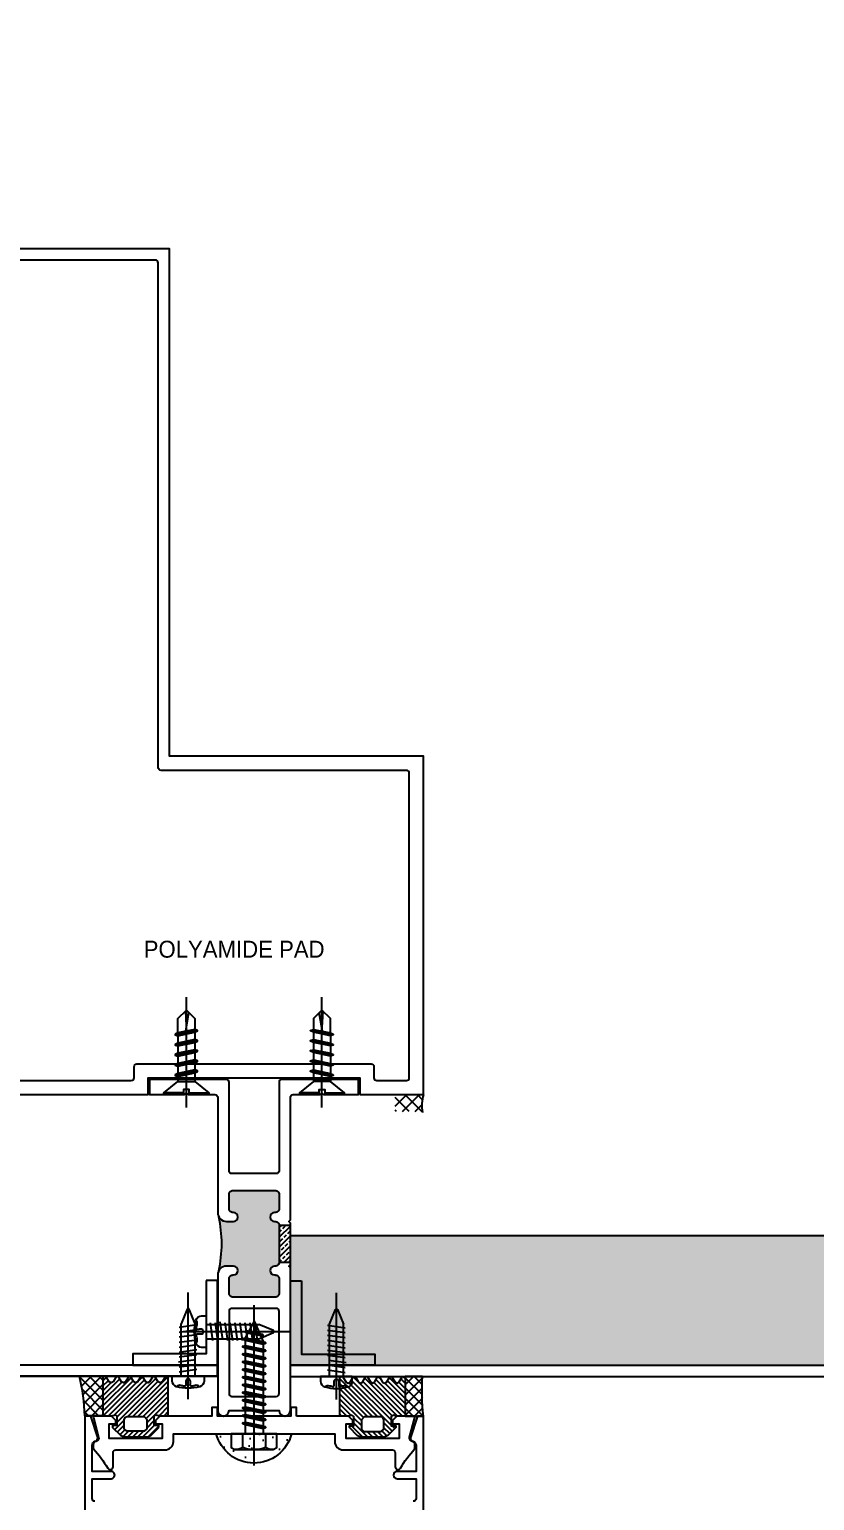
# Model space of a CAD drawing. Header units: millimetres. Extents: x 7297 to 60227, y -7497 to 19324.
# Drawn here: x 49733.5 to 49872.6, y 4579.5 to 4840.4 of the extents above; entities that cross this region are included whole.
import ezdxf
from ezdxf.enums import TextEntityAlignment as Align

# ---------------------------------------------------------------- set-up
doc = ezdxf.new("R2010")
doc.units = ezdxf.units.MM
for name, color, linetype in [('NS_COL_CYAN', 4, 'Continuous'), ('NS_COL_GREEN', 3, 'Continuous'), ('NS_COL_L-GREY', 8, 'Continuous'), ('NS_COL_RED', 1, 'Continuous'), ('NS_COL_WHITE', 7, 'Continuous'), ('NS_DIM', 1, 'Continuous'), ('NS_INSUL', 8, 'Continuous'), ('NS_RIVET_SCREW', 1, 'Continuous'), ('NS_TEXT_TITLE', 141, 'Continuous')]:
    doc.layers.add(name, color=color, linetype=linetype)
doc.styles.add('Expo M', font='Expo M.ttf')
doc.styles.add('Gtx', font='', dxfattribs={"width": 0.9})
doc.styles.get('Gtx').set_extended_font_data('Dotum')
doc.dimstyles.new('N-SPACE', dxfattribs={"dimscale": 4, "dimtxt": 1.8, "dimasz": 1.5, "dimexe": 1, "dimexo": 1, "dimgap": 1, "dimtad": 1, "dimtoh": 1, "dimdec": 1, "dimzin": 1, "dimdsep": 46, "dimtxsty": 'Expo M', "dimcen": 2, "dimclrd": 1, "dimclre": 1, "dimclrt": 2, "dimadec": 1, "dimazin": 0, "dimtfac": 1, "dimtdec": 1, "dimtix": 1, "dimtmove": 1, "dimatfit": 3, "dimfxl": 1, "dimtolj": 1, "dimtzin": 1, "dimarcsym": 0})

# ---------------------------------------------------------------- blocks, each defined once
blk = doc.blocks.new('Screw_4')
for p, q in [((0.3, 0.5), (0.3, 4)), ((-2.3, 0), (17.3, 0)), ((3.23, 1.5), (2.3, 1.5)), ((3.4, 2), (4.1, -2)), ((3.5, 2), (4.2, -2)), ((5.03, 1.5), (3.73, 1.5)), ((5.2, 2), (5.9, -2)), ((5.3, 2), (6, -2)), ((6.83, 1.5), (5.53, 1.5)), ((7, 2), (7.7, -2)), ((7.1, 2), (7.8, -2)), ((8.63, 1.5), (7.33, 1.5)), ((8.8, 2), (9.5, -2)), ((8.9, 2), (9.6, -2)), ((10.43, 1.5), (9.13, 1.5)), ((10.6, 2), (11.3, -2)), ((10.7, 2), (11.4, -2)), ((14.87, 0.13), (10.88, -0.05)), ((0.3, -0.5), (0.3, -4)), ((3.87, -1.5), (2.3, -1.5)), ((5.67, -1.5), (4.37, -1.5)), ((7.47, -1.5), (6.17, -1.5)), ((9.27, -1.5), (7.97, -1.5)), ((11.07, -1.5), (9.77, -1.5))]:
    blk.add_line(p, q)
for points in [[(0, -4), (0, -0.5), (0.9, -0.5), (0.9, 0.5), (0, 0.5), (0, 4), (0.3, 4), (2.3, 1.5), (2.3, -1.5), (0.3, -4), (0, -4)], [(3.5, 2), (3.4, 2), (3.23, 1.5), (3.87, -1.5), (4.1, -2), (4.2, -2), (4.37, -1.5), (3.73, 1.5), (3.5, 2)], [(5.3, 2), (5.2, 2), (5.03, 1.5), (5.67, -1.5), (5.9, -2), (6, -2), (6.17, -1.5), (5.53, 1.5), (5.3, 2)], [(7.1, 2), (7, 2), (6.83, 1.5), (7.47, -1.5), (7.7, -2), (7.8, -2), (7.97, -1.5), (7.33, 1.5), (7.1, 2)], [(8.9, 2), (8.8, 2), (8.63, 1.5), (9.27, -1.5), (9.5, -2), (9.6, -2), (9.77, -1.5), (9.13, 1.5), (8.9, 2)], [(10.7, 2), (10.6, 2), (10.43, 1.5), (11.07, -1.5), (11.3, -2), (11.4, -2), (11.57, -1.5), (10.93, 1.5), (10.7, 2)], [(10.93, 1.5), (10.88, 0.17), (14.53, -0.47)], [(10.93, 1.5), (13.5, 1.5), (15, 0), (13.5, -1.5), (11.57, -1.5)]]:
    blk.add_lwpolyline(points)
blk = doc.blocks.new('Screw_21')
for p, q in [((-2.8, 0), (25.6, 0)), ((2.8, 2.03), (0.38, 2.03)), ((3.71, 1.6), (2.8, 1.6)), ((3.87, 2), (4.58, -2)), ((4.02, 2), (4.73, -2)), ((5.07, 1.6), (4.21, 1.6)), ((5.23, 2), (5.94, -2)), ((5.38, 2), (6.09, -2)), ((6.43, 1.6), (5.57, 1.6)), ((6.59, 2), (7.3, -2)), ((6.74, 2), (7.45, -2)), ((7.79, 1.6), (6.93, 1.6)), ((7.95, 2), (8.66, -2)), ((8.1, 2), (8.81, -2)), ((9.15, 1.6), (8.29, 1.6)), ((9.31, 2), (10.01, -2)), ((9.46, 2), (10.16, -2)), ((10.51, 1.6), (9.65, 1.6)), ((10.67, 2), (11.37, -2)), ((10.82, 2), (11.52, -2)), ((11.87, 1.6), (11.01, 1.6)), ((12.03, 2), (12.73, -2)), ((12.18, 2), (12.88, -2)), ((13.22, 1.6), (12.37, 1.6)), ((13.39, 2), (14.09, -2)), ((13.54, 2), (14.24, -2)), ((14.58, 1.6), (13.72, 1.6)), ((14.75, 2), (15.45, -2)), ((14.9, 2), (15.6, -2)), ((15.94, 1.6), (15.08, 1.6)), ((16.11, 2), (16.81, -2)), ((16.26, 2), (16.96, -2)), ((17.3, 1.6), (16.44, 1.6)), ((17.46, 2), (18.17, -2)), ((17.61, 2), (18.32, -2)), ((18.66, 1.6), (17.8, 1.6)), ((18.82, 2), (19.53, -2)), ((18.97, 2), (19.68, -2)), ((22.8, 0), (19.16, 1.6)), ((22.8, 0), (19.84, -1.6)), ((20.26, 1.57), (20.81, -1.57)), ((20.41, 1.57), (20.96, -1.57)), ((2.8, -2.03), (0.38, -2.03)), ((4.39, -1.6), (2.8, -1.6)), ((5.75, -1.6), (4.89, -1.6)), ((7.11, -1.6), (6.25, -1.6)), ((8.47, -1.6), (7.61, -1.6)), ((9.83, -1.6), (8.97, -1.6)), ((11.19, -1.6), (10.33, -1.6)), ((12.55, -1.6), (11.69, -1.6)), ((13.9, -1.6), (13.05, -1.6)), ((15.26, -1.6), (14.4, -1.6)), ((16.62, -1.6), (15.76, -1.6)), ((17.98, -1.6), (17.12, -1.6)), ((19.34, -1.6), (18.48, -1.6))]:
    blk.add_line(p, q)
for points in [[(0, -3.4), (0, 3.4), (0.38, 4.05), (2.8, 4.05), (2.8, -4.05), (0.38, -4.05), (0, -3.4)], [(4.02, 2), (3.87, 2), (3.71, 1.6), (4.39, -1.6), (4.58, -2), (4.73, -2), (4.89, -1.6), (4.21, 1.6), (4.02, 2)], [(5.38, 2), (5.23, 2), (5.07, 1.6), (5.75, -1.6), (5.94, -2), (6.09, -2), (6.25, -1.6), (5.57, 1.6), (5.38, 2)], [(6.74, 2), (6.59, 2), (6.43, 1.6), (7.11, -1.6), (7.3, -2), (7.45, -2), (7.61, -1.6), (6.93, 1.6), (6.74, 2)], [(8.1, 2), (7.95, 2), (7.79, 1.6), (8.47, -1.6), (8.66, -2), (8.81, -2), (8.97, -1.6), (8.29, 1.6), (8.1, 2)], [(9.46, 2), (9.31, 2), (9.15, 1.6), (9.83, -1.6), (10.01, -2), (10.16, -2), (10.33, -1.6), (9.65, 1.6), (9.46, 2)], [(10.82, 2), (10.67, 2), (10.51, 1.6), (11.19, -1.6), (11.37, -2), (11.52, -2), (11.69, -1.6), (11.01, 1.6), (10.82, 2)], [(12.18, 2), (12.03, 2), (11.87, 1.6), (12.55, -1.6), (12.73, -2), (12.88, -2), (13.05, -1.6), (12.37, 1.6), (12.18, 2)], [(13.54, 2), (13.39, 2), (13.22, 1.6), (13.9, -1.6), (14.09, -2), (14.24, -2), (14.4, -1.6), (13.72, 1.6), (13.54, 2)], [(14.9, 2), (14.75, 2), (14.58, 1.6), (15.26, -1.6), (15.45, -2), (15.6, -2), (15.76, -1.6), (15.08, 1.6), (14.9, 2)], [(16.26, 2), (16.11, 2), (15.94, 1.6), (16.62, -1.6), (16.81, -2), (16.96, -2), (17.12, -1.6), (16.44, 1.6), (16.26, 2)], [(17.61, 2), (17.46, 2), (17.3, 1.6), (17.98, -1.6), (18.17, -2), (18.32, -2), (18.48, -1.6), (17.8, 1.6), (17.61, 2)], [(18.97, 2), (18.82, 2), (18.66, 1.6), (19.34, -1.6), (19.53, -2), (19.68, -2), (19.84, -1.6), (19.16, 1.6), (18.97, 2)], [(20.41, 1.57), (20.26, 1.57), (20.17, 1.17), (20.66, -1.17), (20.81, -1.57), (20.96, -1.57), (21.06, -1.17), (20.56, 1.17), (20.41, 1.57)]]:
    blk.add_lwpolyline(points)
for centre, radius, start, end in [((2.71, 3.4), 2.71, 179.9947, 210.5371), ((5.65, 0), 5.65, 159.0019, 200.9981), ((2.71, -3.4), 2.71, 149.4629, 180.0053)]:
    blk.add_arc(centre, radius, start, end)
blk = doc.blocks.new('GASKET-11')
h = blk.add_hatch()
h.set_pattern_fill('ANSI31', color=256, scale=0.2, style=0)
h.set_pattern_definition([(135, (498.1268, -5375.5041), (0.449012806, 0.449012806), [])])
h.paths.add_polyline_path([(-5.79, 10.54), (-5.43, 10.76), (-5.18, 10.61), (-4.68, 9.76), (-4.34, 9.58), (-3.99, 9.75), (-3.49, 10.61), (-3.24, 10.76), (-2.99, 10.61), (-2.49, 9.76), (-2.15, 9.58), (-1.8, 9.75), (-1.3, 10.61), (-1.08, 10.76), (-0.83, 10.61), (-0.33, 9.76), (-0.01, 9.59), (0.32, 9.76), (0.82, 10.61), (1.07, 10.76), (1.29, 10.61), (1.79, 9.75), (2.14, 9.58), (2.48, 9.76), (2.98, 10.61), (3.23, 10.76), (3.48, 10.61), (3.98, 9.75), (4.33, 9.58), (4.67, 9.76), (5.17, 10.61), (5.42, 10.76), (5.78, 10.54), (5.78, 3.75), (4.2, 3.75), (3.64, 3.9), (3.3, 3.67), (3.3, 2), (4.1, 2), (4.1, 1.7), (2.69, 0.29), (2.08, 0), (-2.08, 0), (-2.67, 0.27), (-4.11, 1.7), (-4.11, 2), (-3.31, 2), (-3.31, 3.67), (-3.65, 3.9), (-4.21, 3.75), (-5.79, 3.75)])
h.paths.add_polyline_path([(-1.51, 3.6), (-1.99, 3.1), (-1.99, 1.42), (-1.53, 1), (1.54, 1), (2.01, 1.42), (2, 3.1), (1.82, 3.49), (1.5, 3.6)], flags=16)
blk.add_lwpolyline([(-4.11, 1.7), (-4.11, 2), (-3.31, 2), (-3.31, 3.67), (-3.65, 3.9), (-4.21, 3.75), (-5.79, 3.75), (-5.79, 10.54), (-5.43, 10.76), (-5.18, 10.61), (-4.68, 9.76), (-4.34, 9.58), (-3.99, 9.75), (-3.49, 10.61), (-3.24, 10.76), (-2.99, 10.61), (-2.49, 9.76), (-2.15, 9.58), (-1.8, 9.75), (-1.3, 10.61), (-1.08, 10.76), (-0.83, 10.61), (-0.33, 9.76), (-0.01, 9.59), (0.32, 9.76), (0.82, 10.61), (1.07, 10.76), (1.29, 10.61), (1.79, 9.75), (2.14, 9.58), (2.48, 9.76), (2.98, 10.61), (3.23, 10.76), (3.48, 10.61), (3.98, 9.75), (4.33, 9.58), (4.67, 9.76), (5.17, 10.61), (5.42, 10.76), (5.78, 10.54), (5.78, 3.75), (4.2, 3.75), (3.64, 3.9), (3.3, 3.67), (3.3, 2), (4.1, 2), (4.1, 1.7), (2.69, 0.29), (2.08, 0), (-2.08, 0), (-2.67, 0.27), (-4.11, 1.7)])
blk.add_lwpolyline([(1.54, 1), (2.01, 1.42), (2, 3.1), (1.82, 3.49), (1.82, 3.49), (1.5, 3.6), (-1.51, 3.6), (-1.99, 3.1), (-1.99, 1.42), (-1.53, 1)], close=True)
blk = doc.blocks.new('regerg')
for p, q in [((2563337.27, 383080.61, -58.73), (2563337.97, 383075.61, -58.73)), ((2563338.67, 383080.61, -58.73), (2563339.37, 383075.61, -58.73)), ((2563340.07, 383080.61, -58.73), (2563340.77, 383075.61, -58.73)), ((2563341.54, 383080.61, -58.73), (2563342.24, 383075.61, -58.73)), ((2563342.94, 383080.61, -58.73), (2563343.64, 383075.61, -58.73)), ((2563344.34, 383080.61, -58.73), (2563345.04, 383075.61, -58.73)), ((2563345.74, 383080.61, -58.73), (2563346.44, 383075.61, -58.73)), ((2563347.17, 383080.33, -58.73), (2563347.87, 383075.33, -58.73)), ((2563348.54, 383080.61, -58.73), (2563349.24, 383075.61, -58.73)), ((2563349.94, 383080.61, -58.73), (2563350.64, 383075.61, -58.73)), ((2563358.35, 383078.11, -58.73), (2563328.07, 383078.11, -58.73)), ((2563351.84, 383076.11, -58.73), (2563336.98, 383076.11, -58.73))]:
    blk.add_line(p, q)
at = {"elevation": -58.73}
blk.add_lwpolyline([(2563351.84, 383080.11), (2563336.98, 383080.11), (2563332.82, 383078.38, 0.668179), (2563332.82, 383077.83), (2563336.98, 383076.11)], format="xyb", dxfattribs=at)
blk.add_lwpolyline([(2563353.17, 383073.61), (2563351.84, 383073.61), (2563351.84, 383082.61), (2563353.17, 383082.61, -0.336479), (2563354.78, 383081.38, -0.138717), (2563354.78, 383074.83, -0.336479)], format="xyb", close=True, dxfattribs=at)
blk.add_lwpolyline([(2563354.78, 383081.38), (2563354.52, 383081.09), (2563354.4, 383080.77), (2563354.38, 383080.42), (2563354.42, 383080.07), (2563354.5, 383079.73), (2563354.59, 383079.42), (2563354.65, 383079.15), (2563354.66, 383078.95), (2563354.58, 383078.82), (2563354.43, 383078.76), (2563354.22, 383078.73), (2563353.98, 383078.74), (2563353.72, 383078.76), (2563353.45, 383078.77), (2563353.2, 383078.76), (2563352.98, 383078.71), (2563352.81, 383078.61), (2563352.68, 383078.47), (2563352.61, 383078.29), (2563352.58, 383078.11), (2563352.61, 383077.92), (2563352.68, 383077.75), (2563352.81, 383077.6), (2563352.98, 383077.5), (2563353.2, 383077.45), (2563353.45, 383077.44), (2563353.72, 383077.45), (2563353.98, 383077.47), (2563354.22, 383077.48), (2563354.43, 383077.46), (2563354.58, 383077.39), (2563354.66, 383077.26), (2563354.65, 383077.06), (2563354.59, 383076.79), (2563354.5, 383076.48), (2563354.42, 383076.14), (2563354.38, 383075.79), (2563354.4, 383075.44), (2563354.52, 383075.12), (2563354.78, 383074.83)])
blk = doc.blocks.new('*D406')
at = {"layer": 'NS_DIM', "color": 1, "lineweight": -2, "transparency": 16777216}
for p, q in [((50131.31, 4597.51), (50131.31, 4407.96)), ((49803.31, 4573.51), (49803.31, 4407.96)), ((50125.31, 4411.96), (49809.31, 4411.96))]:
    blk.add_line(p, q, dxfattribs=at)
at = {"layer": 'NS_DIM', "color": 1, "transparency": 16777216}
for points in [[(49809.31, 4412.96), (49809.31, 4410.96), (49803.31, 4411.96)], [(50125.31, 4412.96), (50125.31, 4410.96), (50131.31, 4411.96)]]:
    blk.add_solid(points, dxfattribs=at)
at = {"layer": 'NS_DIM', "color": 2, "transparency": 16777216, "insert": (49967.31, 4419.75), "char_height": 7.2, "attachment_point": 5, "style": 'Expo M'}
blk.add_mtext('\\A1;328.0', dxfattribs=at)

msp = doc.modelspace()

# ---------------------------------------------------------------- hatches: boundary and pattern name
at = {"layer": 'NS_COL_L-GREY'}
h = msp.add_hatch(dxfattribs=at)
h.set_pattern_fill('ANSI37', color=256, scale=0.5, angle=180, style=0)
h.set_pattern_definition([(225, (14360.7256, 19499.0772), (1.122532015, -1.122532015), []), (315, (14360.7256, 19499.0772), (1.122532015, 1.122532015), [])])
h.paths.add_polyline_path([(49798.31, 4651.01, 0.414214), (49797.81, 4651.51), (49799.81, 4651.51), (49800.31, 4651.51), (49803.31, 4651.51, 0.129315), (49803.17, 4648.37, 0.198912), (49802.81, 4648.51), (49798.31, 4648.51)])
h = msp.add_hatch(dxfattribs=at)
h.set_pattern_fill('ANSI37', color=256, scale=10, angle=180, style=0)
h.set_pattern_definition([(225, (-393331.4976, 477638.9971), (0.8838834765, -0.8838834765), []), (315, (-393331.4976, 477638.9971), (0.8838834765, 0.8838834765), [])])
edge = h.paths.add_edge_path()
edge.add_line((49742.37, 4601.56), (49746.53, 4601.56))
edge.add_line((49746.53, 4601.56), (49746.53, 4594.56))
edge.add_line((49746.53, 4594.56), (49743.31, 4594.56))
edge.add_arc((49704.99, 4592.94), 38.36, 2.4239, 12.9901)
h = msp.add_hatch(dxfattribs=at)
h.set_pattern_fill('ANSI37', color=256, scale=0.4, style=0)
h.set_pattern_definition([(45, (53939.7152, 11588.1994), (-0.89802561, 0.89802561), []), (135, (53939.7152, 11588.1994), (-0.89802561, -0.89802561), [])])
edge = h.paths.add_edge_path()
edge.add_line((49803.17, 4601.51), (49800.08, 4601.51))
edge.add_line((49800.08, 4601.51), (49800.08, 4594.51))
edge.add_line((49800.08, 4594.51), (49803.3, 4594.51))
edge.add_arc((49840.75, 4598.69), 37.68, 175.7074, 186.3679, ccw=False)
h = msp.add_hatch(dxfattribs=at)
h.set_pattern_fill('AR-SAND', color=256, scale=0.1, angle=90, style=0)
h.set_pattern_definition([(52.5, (67696.7577, 36336.076), (4.89413237, -0.16000313), [0, -3.8608, 0, -4.318, 0, -4.1275]), (82.5, (67696.7577, 36336.076), (7.168251, 4.4952328), [0, -2.0828, 0, -3.4798, 0, -1.3335]), (122.5, (67696.7577, 36332.9518), (0.01437185, 7.9099237), [0, -1.27, 0, -4.572, 0, -5.969]), (132.5, (67696.758, 36332.952), (2.2292932, 7.6355645), [0, -0.635, 0, -2.9972, 0, -3.429])])
edge = h.paths.add_edge_path()
edge.add_arc((49773.28, 4593.05), 6.88, 194.2336, 345.7664, ccw=False)
edge.add_line((49766.61, 4591.36), (49779.94, 4591.36))
at = {"layer": 'NS_COL_WHITE'}
h = msp.add_hatch(color=256, dxfattribs=at)
h.dxf.hatch_style = 1
h.paths.add_polyline_path([(49777.74, 4628.32, 0.414214), (49777.04, 4629.02), (49776.95, 4629.02, -1), (49776.95, 4630.59), (49777.04, 4630.59, 0.414214), (49777.74, 4631.29), (49777.74, 4633.81, 0.414214), (49777.04, 4634.51), (49769.56, 4634.51, 0.414214), (49768.86, 4633.81), (49768.86, 4631.29, 0.414214), (49769.56, 4630.59), (49769.64, 4630.59, -1), (49769.64, 4629.02), (49768.43, 4629.02, -0.278644), (49767.04, 4629.86, -0.112701), (49767.04, 4620.26, -0.278644), (49768.43, 4621.1), (49769.64, 4621.1, -1), (49769.64, 4619.53), (49769.56, 4619.53, 0.414214), (49768.86, 4618.83), (49768.86, 4616.31, 0.414214), (49769.56, 4615.61), (49777.04, 4615.61, 0.414214), (49777.74, 4616.31), (49777.74, 4618.83, 0.414214), (49777.04, 4619.53), (49776.95, 4619.53, -1), (49776.95, 4621.1), (49777.04, 4621.1, 0.414214), (49777.74, 4621.8)])
at = {"layer": 'NS_INSUL'}
h = msp.add_hatch(dxfattribs=at)
h.set_pattern_fill('ANGLE', color=256, scale=0.4)
h.set_pattern_definition([(0, (42835.9103, 18283.0403), (5e-17, 2.794), [2.032, -0.762]), (90, (42835.9103, 18283.0403), (-2.794, 2e-16), [2.032, -0.762])])
h.paths.add_polyline_path([(50129.31, 4953.09), (50106.31, 4953.09), (50106.31, 4626.51), (50129.31, 4603.51)])
h.paths.add_polyline_path([(49779.73, 4626.51), (49779.73, 4603.51), (50129.31, 4603.51), (50106.31, 4626.51)])

# ---------------------------------------------------------------- linework, layer by layer
at = {"layer": 'NS_COL_CYAN'}
msp.add_line((49779.73, 4601.51), (49779.73, 4626.51), dxfattribs=at)
at = {"layer": 'NS_COL_GREEN', "ltscale": 0.5}
for points in [[(49745.11, 4579.41, -0.414214), (49744.61, 4579.91), (49744.61, 4583.41), (49747.96, 4583.41, 1.000019), (49747.96, 4584.71), (49744.61, 4584.71), (49744.61, 4589.37, -0.331679), (49745.11, 4590.04, 0.331679), (49745.61, 4590.71), (49744.38, 4594.51), (49743.31, 4594.51), (49743.31, 4577.51)], [(49803.31, 4577.51), (49803.31, 4594.51), (49802.25, 4594.51), (49801.01, 4590.71, 0.331679), (49801.51, 4590.04, -0.331679), (49802.01, 4589.37), (49802.01, 4584.71), (49798.66, 4584.71, 1), (49798.66, 4583.41), (49802.01, 4583.41), (49802.01, 4579.91, -0.414214), (49801.51, 4579.41)]]:
    msp.add_lwpolyline(points, format="xyb", dxfattribs=at)
at = {"layer": 'NS_COL_L-GREY'}
msp.add_line((49766.84, 4601.56), (49689.75, 4601.56), dxfattribs=at)
for points in [[(49792.05, 4651.51), (49803.31, 4651.51), (49803.31, 4711.51), (49758.31, 4711.51), (49758.31, 4801.51), (49698.31, 4801.51), (49698.31, 4711.51), (49653.31, 4711.51), (49653.31, 4651.51), (49664.58, 4651.51), (49664.58, 4654.46), (49702.08, 4654.46), (49702.08, 4651.51), (49754.55, 4651.51), (49754.55, 4654.46), (49792.05, 4654.46)], [(49764.84, 4618.56), (49764.84, 4605.56), (49751.84, 4605.56), (49751.84, 4603.56), (49766.84, 4603.56), (49766.84, 4618.56)], [(49781.73, 4618.51), (49781.73, 4605.51), (49794.73, 4605.51), (49794.73, 4603.51), (49779.73, 4603.51), (49779.73, 4618.51)], [(49689.75, 4601.56), (49766.84, 4601.56), (49766.84, 4603.56), (49689.75, 4603.56)]]:
    msp.add_lwpolyline(points, close=True, dxfattribs=at)
for points in [[(49705.08, 4654.01), (49751.55, 4654.01, 0.414214), (49752.05, 4654.51), (49752.05, 4656.46, -0.414214), (49752.55, 4656.96), (49794.05, 4656.96, -0.414214), (49794.55, 4656.46), (49794.55, 4654.51, 0.414214), (49795.05, 4654.01), (49800.31, 4654.01, 0.414214), (49800.81, 4654.51), (49800.81, 4708.51, 0.414214), (49800.31, 4709.01), (49756.81, 4709.01, -0.414214), (49756.31, 4709.51), (49756.31, 4799.01, 0.414214), (49755.81, 4799.51), (49700.81, 4799.51, 0.414214)], [(49777.74, 4621.8, -0.414214), (49777.04, 4621.1), (49776.95, 4621.1, 1), (49776.95, 4619.53), (49777.04, 4619.53, -0.414214), (49777.74, 4618.83), (49777.74, 4616.31, -0.414214), (49777.04, 4615.61), (49769.56, 4615.61, -0.414214), (49768.86, 4616.31), (49768.86, 4618.83, -0.414214), (49769.56, 4619.53), (49769.64, 4619.53, 1), (49769.64, 4621.1), (49768.43, 4621.1, 0.414214), (49766.86, 4619.53), (49766.86, 4595.51, 1), (49768.86, 4595.51), (49777.74, 4595.51, 1), (49779.74, 4595.51), (49779.74, 4620.8), (49779.44, 4621.1), (49779.74, 4621.4), (49779.74, 4628.72), (49779.44, 4629.02), (49779.74, 4629.32), (49779.74, 4651.01, -0.414214), (49780.24, 4651.51), (49785.03, 4651.51), (49785.33, 4651.81), (49785.63, 4651.51), (49791.8, 4651.51), (49791.8, 4654.21), (49778.24, 4654.21, 0.414214), (49777.74, 4653.71), (49777.74, 4638.01, -0.414214), (49777.24, 4637.51), (49769.36, 4637.51, -0.414214), (49768.86, 4638.01), (49768.86, 4653.71, 0.414214), (49768.36, 4654.21), (49754.8, 4654.21), (49754.8, 4651.51), (49761, 4651.51), (49761.3, 4651.81), (49761.6, 4651.51), (49766.36, 4651.51, -0.414214), (49766.86, 4651.01), (49766.86, 4630.59, 0.414214), (49768.43, 4629.02), (49769.64, 4629.02, 1), (49769.64, 4630.59), (49769.56, 4630.59, -0.414214), (49768.86, 4631.29), (49768.86, 4633.81, -0.414214), (49769.56, 4634.51), (49777.04, 4634.51, -0.414214), (49777.74, 4633.81), (49777.74, 4631.29, -0.414214), (49777.04, 4630.59), (49776.95, 4630.59, 1), (49776.95, 4629.02), (49777.04, 4629.02, -0.414214), (49777.74, 4628.32)]]:
    msp.add_lwpolyline(points, format="xyb", dxfattribs=at)
for points in [[(49777.24, 4598.01, 0.414214), (49777.74, 4598.51), (49777.74, 4613.11, 0.414214), (49777.24, 4613.61), (49769.36, 4613.61, 0.414214), (49768.86, 4613.11), (49768.86, 4598.51, 0.414214), (49769.36, 4598.01)], [(49742.37, 4601.56), (49746.53, 4601.56), (49746.53, 4594.56), (49743.31, 4594.56, 0.046136)], [(49803.17, 4601.51), (49800.08, 4601.51), (49800.08, 4594.51), (49803.3, 4594.51, -0.046549)], [(49780.81, 4594.51), (49780.81, 4596.01), (49779.81, 4596.01), (49779.81, 4594.51), (49773.31, 4594.51), (49766.81, 4594.51), (49766.81, 4596.01), (49765.81, 4596.01), (49765.81, 4594.51), (49756.61, 4594.51), (49755.81, 4593.71), (49755.81, 4593.11), (49757.01, 4593.11), (49757.01, 4590.51), (49747.61, 4590.51), (49747.61, 4593.11), (49748.81, 4593.11), (49748.81, 4593.71), (49748.01, 4594.51), (49745.01, 4594.51, 0.493145), (49744.82, 4594.26), (49745.76, 4590.77, -0.432834), (49745.3, 4590.03, 0.357159), (49744.81, 4589.44), (49744.81, 4588.81, 0.187376), (49744.87, 4588.68, -0.053191), (49747.38, 4585.26, 0.765442), (49748.31, 4585.51), (49748.31, 4588.01, -0.414214), (49748.81, 4588.51), (49757.51, 4588.51, 0.414214), (49759.01, 4590.01), (49759.01, 4591.36), (49773.06, 4591.36, -0.350781), (49773.31, 4591.56, -0.350781), (49773.56, 4591.36), (49787.61, 4591.36), (49787.61, 4590.01, 0.414214), (49789.11, 4588.51), (49797.81, 4588.51, -0.414214), (49798.31, 4588.01), (49798.31, 4585.51, 0.765442), (49799.25, 4585.26, -0.053191), (49801.76, 4588.68, 0.187376), (49801.81, 4588.81), (49801.81, 4589.44, 0.357159), (49801.33, 4590.03, -0.432834), (49800.87, 4590.77), (49801.81, 4594.26, 0.493145), (49801.61, 4594.51), (49798.61, 4594.51), (49797.81, 4593.71), (49797.81, 4593.11), (49799.01, 4593.11), (49799.01, 4590.51), (49789.61, 4590.51), (49789.61, 4593.11), (49790.81, 4593.11), (49790.81, 4593.71), (49790.01, 4594.51)], [(49779.94, 4591.36, -0.778008), (49766.61, 4591.36)]]:
    msp.add_lwpolyline(points, format="xyb", close=True, dxfattribs=at)
msp.add_arc((49809.22, 4649.66), 6.19, 162.5985, 192.0718, dxfattribs=at)
at = {"layer": 'NS_COL_RED'}
for p, q in [((49778.08, 4628.32), (49777.74, 4627.98)), ((49779.74, 4628.32), (49777.74, 4628.32)), ((49777.74, 4628.32), (49777.74, 4621.8)), ((49779.74, 4628.21), (49777.74, 4626.21)), ((49778.77, 4628.14), (49778.33, 4627.69)), ((49779.74, 4624.3), (49779.74, 4628.32)), ((49778.11, 4627.47), (49777.74, 4627.1)), ((49779.74, 4626.45), (49777.74, 4624.45)), ((49778.33, 4625.93), (49777.89, 4625.48)), ((49779, 4626.59), (49778.55, 4626.15)), ((49779.66, 4627.25), (49779.22, 4626.81)), ((49779.74, 4625.56), (49779.44, 4625.26)), ((49779.74, 4624.68), (49777.74, 4622.68)), ((49777.89, 4623.72), (49777.74, 4623.56)), ((49778.55, 4624.38), (49778.11, 4623.94)), ((49778.77, 4622.83), (49778.33, 4622.39)), ((49779.74, 4622.91), (49778.63, 4621.8)), ((49779.22, 4625.04), (49778.77, 4624.6)), ((49779.44, 4623.5), (49779, 4623.05)), ((49779.74, 4623.79), (49779.66, 4623.72)), ((49779.74, 4624), (49779.74, 4624.3)), ((49779.74, 4621.8), (49779.74, 4624)), ((49778.11, 4622.17), (49777.74, 4621.8)), ((49777.74, 4621.8), (49779.74, 4621.8)), ((49779.66, 4621.95), (49779.51, 4621.8))]:
    msp.add_line(p, q, dxfattribs=at)
at = {"layer": 'NS_COL_WHITE'}
for p, q in [((49777.74, 4628.32), (49777.74, 4621.8)), ((49779.73, 4603.51), (50129.31, 4603.51)), ((49779.73, 4601.51), (50131.31, 4601.51))]:
    msp.add_line(p, q, dxfattribs=at)
msp.add_arc((49746.01, 4625.06), 21.56, 347.1396, 12.8604, dxfattribs=at)
at = {"layer": 'NS_INSUL'}
msp.add_line((49779.73, 4626.51), (50106.31, 4626.51), dxfattribs=at)

# ---------------------------------------------------------------- block references
at = {"layer": 'NS_COL_L-GREY'}
msp.add_blockref('GASKET-11', (49794.3, 4590.76), dxfattribs=at)
at = {"layer": 'NS_COL_WHITE', "xscale": -1}
msp.add_blockref('GASKET-11', (49752.31, 4590.81), dxfattribs=at)
at = {"layer": 'NS_RIVET_SCREW', "rotation": 90.00000000000001}
msp.add_blockref('Screw_4', (49761.3, 4651.51), dxfattribs=at)
at = {"layer": 'NS_RIVET_SCREW', "xscale": -1, "rotation": 270}
for name, p in [('Screw_4', (49785.33, 4651.51)), ('Screw_21', (49773.31, 4588.56))]:
    msp.add_blockref(name, p, dxfattribs=at)
at = {"layer": 'NS_RIVET_SCREW', "yscale": 0.625, "zscale": 0.625}
for p, xscale, rotation in [((-189662.2, 1606696.46, 36.71), 0.625, 269.9999999999999), ((289211.72, 1606696.41, 36.71), -0.625, 89.99999999999993), ((1651859.73, 244033.3, 36.71), 0.625, 180)]:
    msp.add_blockref('regerg', p, dxfattribs=dict(at, xscale=xscale, rotation=rotation))

# ---------------------------------------------------------------- texts
at = {"layer": 'NS_TEXT_TITLE', "style": 'Gtx'}
msp.add_text('POLYAMIDE PAD', height=3, rotation=360, dxfattribs=at).set_placement((49769.77, 4677.3), align=Align.MIDDLE_CENTER)

# ---------------------------------------------------------------- dimensions: what is measured, and where the dimension line sits
at = {"layer": 'NS_DIM'}
dim = msp.add_linear_dim(base=(49803.31, 4411.96), p1=(50131.31, 4601.51), p2=(49803.31, 4577.51), dimstyle='N-SPACE', dxfattribs=at)
dim.commit()
dim.dimension.update_dxf_attribs({"geometry": '*D406', "text_midpoint": (49967.31, 4419.75)})

doc.saveas('drawing.dxf')
